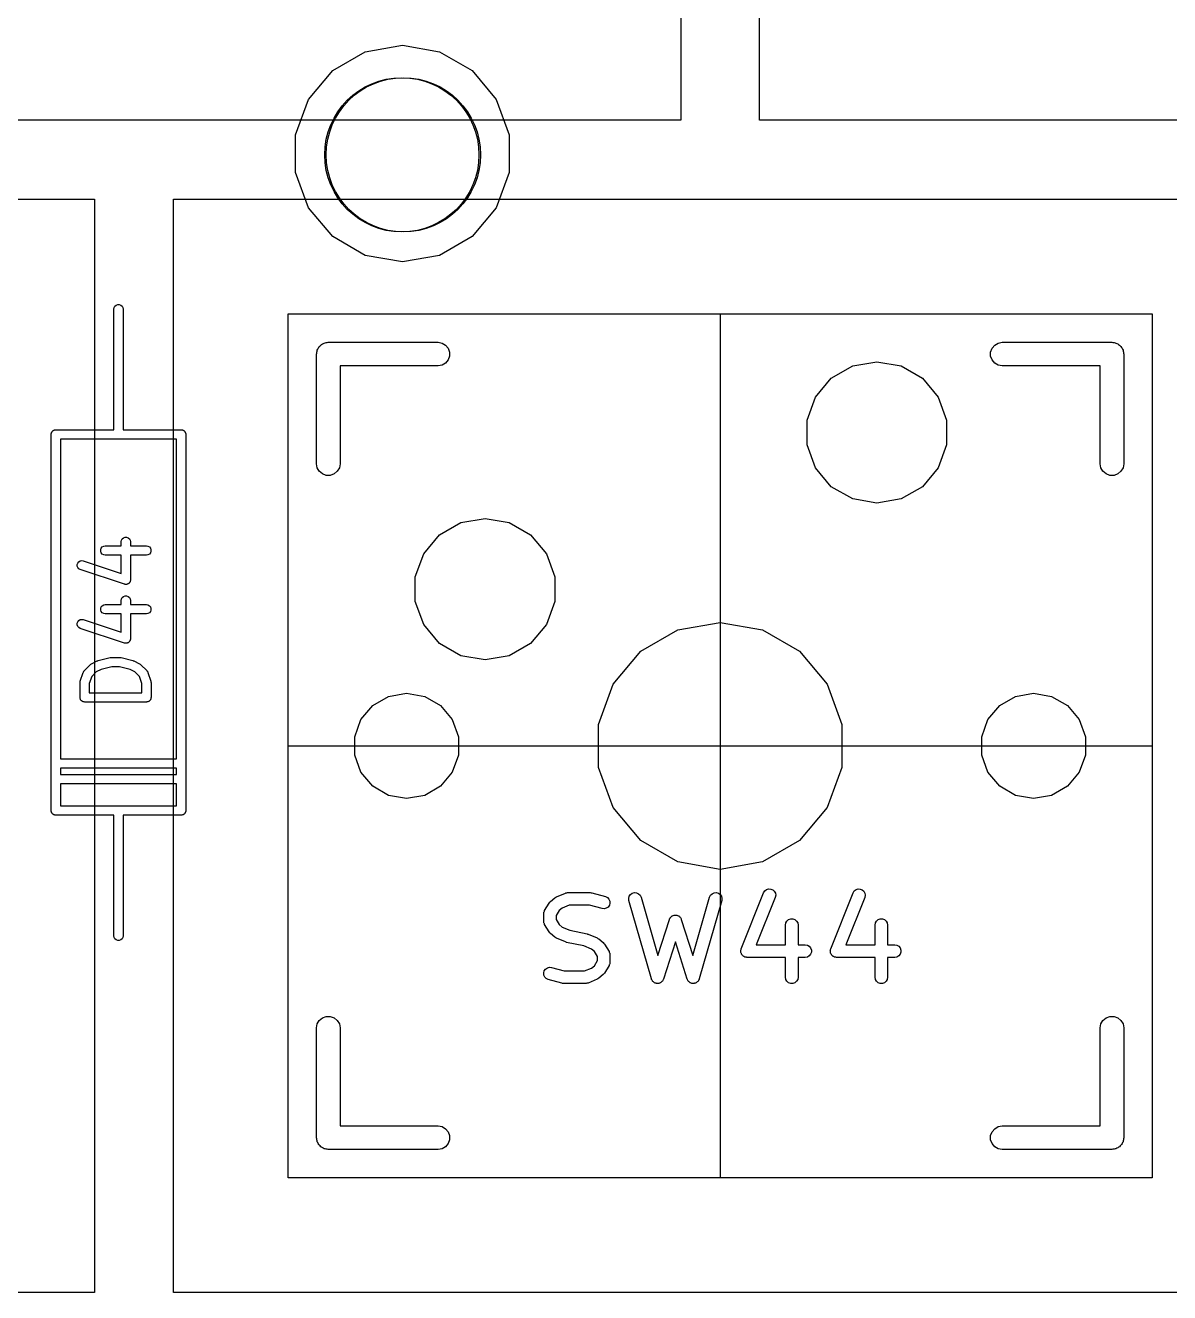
# Model space of a CAD drawing. Header units: millimetres. Extents: x 30 to 728, y -111 to 447.
# Drawn here: x 143.1 to 161.64, y 102.22 to 122.76 of the extents above; entities that cross this region are included whole.
import ezdxf

# ---------------------------------------------------------------- set-up
doc = ezdxf.new("R2010")
doc.units = ezdxf.units.MM
for name, color, linetype in [('BLACK', 7, 'Continuous'), ('プレート', 6, 'Continuous'), ('参照キーキャップ', 7, 'Continuous'), ('寸法', 21, 'Continuous'), ('裏面', 3, 'Continuous')]:
    doc.layers.add(name, color=color, linetype=linetype)
doc.layers.add('補助線', color=4, linetype='Continuous', transparency=0.8)

# ---------------------------------------------------------------- blocks, each defined once
blk = doc.blocks.new('hhskb-F.SilkS')
at = {"layer": 'BLACK'}
for p, q in [((114.471, -106.054), (114.999, -105.749)), ((114.999, -105.749), (115.6, -105.643)), ((115.6, -105.643), (116.201, -105.749)), ((116.201, -105.749), (116.729, -106.054)), ((114.079, -106.522), (114.471, -106.054)), ((116.729, -106.054), (117.121, -106.522)), ((113.87, -107.095), (114.079, -106.522)), ((117.121, -106.522), (117.33, -107.095)), ((113.87, -107.705), (113.87, -107.095)), ((117.33, -107.095), (117.33, -107.705)), ((114.079, -108.278), (113.87, -107.705)), ((117.33, -107.705), (117.121, -108.278)), ((114.471, -108.746), (114.079, -108.278)), ((117.121, -108.278), (116.729, -108.746)), ((114.999, -109.051), (114.471, -108.746)), ((116.729, -108.746), (116.201, -109.051)), ((115.6, -109.157), (114.999, -109.051)), ((116.201, -109.051), (115.6, -109.157)), ((110.93, -109.894), (110.943, -109.872)), ((110.943, -109.872), (110.962, -109.855)), ((110.962, -109.855), (110.987, -109.846)), ((110.987, -109.846), (111.013, -109.846)), ((111.013, -109.846), (111.037, -109.855)), ((111.037, -109.855), (111.057, -109.872)), ((111.057, -109.872), (111.07, -109.894)), ((110.925, -109.92), (110.93, -109.894)), ((110.925, -111.19), (110.925, -109.92)), ((111.07, -109.894), (111.075, -109.92)), ((111.075, -109.92), (111.075, -111.19)), ((114.278, -110.504), (114.292, -110.496)), ((114.292, -110.496), (114.305, -110.485)), ((114.305, -110.485), (114.32, -110.479)), ((114.32, -110.479), (114.335, -110.471)), ((114.335, -110.471), (114.351, -110.468)), ((114.351, -110.468), (114.367, -110.462)), ((114.367, -110.462), (114.384, -110.462)), ((114.384, -110.462), (114.4, -110.459)), ((114.4, -110.459), (116.178, -110.459)), ((116.178, -110.459), (116.243, -110.471)), ((116.243, -110.471), (116.3, -110.504)), ((125.2, -110.504), (125.257, -110.471)), ((125.257, -110.471), (125.322, -110.459)), ((125.322, -110.459), (127.1, -110.459)), ((127.1, -110.459), (127.116, -110.462)), ((127.116, -110.462), (127.133, -110.462)), ((127.133, -110.462), (127.149, -110.468)), ((127.149, -110.468), (127.165, -110.471)), ((127.165, -110.471), (127.18, -110.479)), ((127.18, -110.479), (127.195, -110.485)), ((127.195, -110.485), (127.208, -110.496)), ((127.208, -110.496), (127.222, -110.504)), ((114.209, -110.65), (114.212, -110.634)), ((114.209, -112.428), (114.209, -110.65)), ((114.212, -110.617), (114.218, -110.601)), ((114.212, -110.634), (114.212, -110.617)), ((114.218, -110.601), (114.221, -110.585)), ((114.221, -110.585), (114.229, -110.57)), ((114.229, -110.57), (114.235, -110.555)), ((114.235, -110.555), (114.246, -110.542)), ((114.246, -110.542), (114.254, -110.528)), ((114.254, -110.528), (114.267, -110.517)), ((114.267, -110.517), (114.278, -110.504)), ((116.3, -110.504), (116.343, -110.555)), ((116.343, -110.555), (116.366, -110.617)), ((116.366, -110.683), (116.343, -110.745)), ((116.366, -110.617), (116.366, -110.683)), ((125.134, -110.617), (125.157, -110.555)), ((125.134, -110.683), (125.134, -110.617)), ((125.157, -110.745), (125.134, -110.683)), ((125.157, -110.555), (125.2, -110.504)), ((127.222, -110.504), (127.233, -110.517)), ((127.233, -110.517), (127.246, -110.528)), ((127.246, -110.528), (127.254, -110.542)), ((127.254, -110.542), (127.265, -110.555)), ((127.265, -110.555), (127.271, -110.57)), ((127.271, -110.57), (127.279, -110.585)), ((127.279, -110.585), (127.282, -110.601)), ((127.282, -110.601), (127.288, -110.617)), ((127.288, -110.617), (127.288, -110.634)), ((127.288, -110.634), (127.29, -110.65)), ((127.29, -110.65), (127.29, -112.428)), ((116.178, -110.84), (114.59, -110.84)), ((114.59, -110.84), (114.59, -112.428)), ((116.243, -110.829), (116.178, -110.84)), ((116.3, -110.796), (116.243, -110.829)), ((116.343, -110.745), (116.3, -110.796)), ((122.552, -111.041), (122.898, -110.842)), ((122.898, -110.842), (123.29, -110.773)), ((123.29, -110.773), (123.682, -110.842)), ((123.682, -110.842), (124.028, -111.041)), ((125.2, -110.796), (125.157, -110.745)), ((125.257, -110.829), (125.2, -110.796)), ((125.322, -110.84), (125.257, -110.829)), ((126.909, -110.84), (125.322, -110.84)), ((126.909, -112.428), (126.909, -110.84)), ((122.296, -111.346), (122.552, -111.041)), ((124.028, -111.041), (124.284, -111.346)), ((110.925, -111.877), (110.925, -111.19)), ((111.075, -111.19), (111.075, -111.877)), ((122.16, -111.721), (122.296, -111.346)), ((124.284, -111.346), (124.42, -111.721)), ((122.16, -112.119), (122.16, -111.721)), ((124.42, -111.721), (124.42, -112.119)), ((109.91, -111.939), (109.912, -111.933)), ((109.91, -111.946), (109.91, -111.939)), ((109.912, -111.933), (109.914, -111.926)), ((109.914, -111.926), (109.917, -111.921)), ((109.917, -111.921), (109.919, -111.914)), ((109.919, -111.914), (109.923, -111.909)), ((109.923, -111.909), (109.927, -111.904)), ((109.927, -111.904), (109.932, -111.9)), ((109.932, -111.9), (109.936, -111.895)), ((109.936, -111.895), (109.941, -111.891)), ((109.941, -111.891), (109.947, -111.887)), ((109.947, -111.887), (109.953, -111.885)), ((109.953, -111.885), (109.958, -111.882)), ((109.958, -111.882), (109.965, -111.88)), ((109.965, -111.88), (109.971, -111.878)), ((109.971, -111.878), (109.978, -111.878)), ((109.978, -111.878), (109.984, -111.877)), ((109.984, -111.877), (110.925, -111.877)), ((111.075, -111.877), (112.016, -111.877)), ((112.016, -111.877), (112.022, -111.878)), ((112.022, -111.878), (112.029, -111.878)), ((112.029, -111.878), (112.035, -111.88)), ((112.035, -111.88), (112.042, -111.882)), ((112.042, -111.882), (112.047, -111.885)), ((112.047, -111.885), (112.053, -111.887)), ((112.053, -111.887), (112.059, -111.891)), ((112.059, -111.891), (112.064, -111.895)), ((112.064, -111.895), (112.068, -111.9)), ((112.068, -111.9), (112.073, -111.904)), ((112.073, -111.904), (112.077, -111.909)), ((112.077, -111.909), (112.081, -111.914)), ((112.081, -111.914), (112.083, -111.921)), ((112.083, -111.921), (112.086, -111.926)), ((112.086, -111.926), (112.088, -111.933)), ((112.088, -111.933), (112.09, -111.939)), ((112.09, -111.939), (112.09, -111.946)), ((109.909, -111.952), (109.91, -111.946)), ((109.909, -118.048), (109.909, -111.952)), ((111, -112.027), (110.059, -112.027)), ((110.059, -112.027), (110.059, -117.211)), ((111.941, -112.027), (111, -112.027)), ((111.941, -117.211), (111.941, -112.027)), ((112.09, -111.946), (112.091, -111.952)), ((112.091, -111.952), (112.091, -118.048)), ((122.296, -112.494), (122.16, -112.119)), ((124.42, -112.119), (124.284, -112.494)), ((114.221, -112.493), (114.209, -112.428)), ((114.254, -112.55), (114.221, -112.493)), ((114.305, -112.593), (114.254, -112.55)), ((114.546, -112.55), (114.495, -112.593)), ((114.579, -112.493), (114.546, -112.55)), ((114.59, -112.428), (114.579, -112.493)), ((122.552, -112.799), (122.296, -112.494)), ((124.284, -112.494), (124.028, -112.799)), ((126.921, -112.493), (126.909, -112.428)), ((126.954, -112.55), (126.921, -112.493)), ((127.005, -112.593), (126.954, -112.55)), ((127.246, -112.55), (127.195, -112.593)), ((127.279, -112.493), (127.246, -112.55)), ((127.29, -112.428), (127.279, -112.493)), ((114.367, -112.616), (114.305, -112.593)), ((114.433, -112.616), (114.367, -112.616)), ((114.495, -112.593), (114.433, -112.616)), ((127.067, -112.616), (127.005, -112.593)), ((127.133, -112.616), (127.067, -112.616)), ((127.195, -112.593), (127.133, -112.616)), ((122.898, -112.998), (122.552, -112.799)), ((124.028, -112.799), (123.682, -112.998)), ((123.29, -113.067), (122.898, -112.998)), ((123.682, -112.998), (123.29, -113.067)), ((116.548, -113.382), (116.94, -113.313)), ((116.94, -113.313), (117.332, -113.382)), ((115.946, -113.886), (116.202, -113.581)), ((116.202, -113.581), (116.548, -113.382)), ((117.332, -113.382), (117.678, -113.581)), ((117.678, -113.581), (117.934, -113.886)), ((110.721, -113.796), (110.738, -113.776)), ((110.738, -113.776), (110.76, -113.763)), ((110.76, -113.763), (110.786, -113.758)), ((110.786, -113.758), (111.044, -113.758)), ((111.044, -113.69), (111.049, -113.665)), ((111.044, -113.758), (111.044, -113.69)), ((111.049, -113.665), (111.062, -113.642)), ((111.062, -113.642), (111.082, -113.626)), ((111.082, -113.626), (111.106, -113.617)), ((111.106, -113.617), (111.132, -113.617)), ((111.132, -113.617), (111.157, -113.626)), ((111.157, -113.626), (111.177, -113.642)), ((111.177, -113.642), (111.19, -113.665)), ((111.19, -113.665), (111.194, -113.69)), ((111.194, -113.69), (111.194, -113.758)), ((111.194, -113.758), (111.452, -113.758)), ((111.452, -113.758), (111.478, -113.763)), ((111.478, -113.763), (111.501, -113.776)), ((111.501, -113.776), (111.517, -113.796)), ((110.712, -113.82), (110.721, -113.796)), ((110.712, -113.846), (110.712, -113.82)), ((110.721, -113.871), (110.712, -113.846)), ((110.738, -113.891), (110.721, -113.871)), ((110.76, -113.904), (110.738, -113.891)), ((110.786, -113.908), (110.76, -113.904)), ((111.044, -113.908), (110.786, -113.908)), ((111.044, -114.205), (111.044, -113.908)), ((111.452, -113.908), (111.194, -113.908)), ((111.194, -113.908), (111.194, -114.31)), ((111.478, -113.904), (111.452, -113.908)), ((111.501, -113.891), (111.478, -113.904)), ((111.517, -113.871), (111.501, -113.891)), ((111.517, -113.796), (111.526, -113.82)), ((111.526, -113.846), (111.517, -113.871)), ((111.526, -113.82), (111.526, -113.846)), ((115.81, -114.261), (115.946, -113.886)), ((117.934, -113.886), (118.07, -114.261)), ((110.331, -114.06), (110.339, -114.036)), ((110.331, -114.086), (110.331, -114.06)), ((110.341, -114.111), (110.331, -114.086)), ((110.339, -114.036), (110.355, -114.015)), ((110.358, -114.13), (110.341, -114.111)), ((110.355, -114.015), (110.377, -114.002)), ((110.381, -114.143), (110.358, -114.13)), ((110.377, -114.002), (110.403, -113.996)), ((111.095, -114.381), (110.381, -114.143)), ((110.403, -113.996), (110.428, -114)), ((110.428, -114), (111.044, -114.205)), ((111.101, -114.381), (111.095, -114.381)), ((111.106, -114.383), (111.101, -114.381)), ((111.114, -114.383), (111.106, -114.383)), ((111.121, -114.384), (111.114, -114.383)), ((111.127, -114.383), (111.121, -114.384)), ((111.132, -114.383), (111.127, -114.383)), ((111.139, -114.381), (111.132, -114.383)), ((111.147, -114.379), (111.139, -114.381)), ((111.151, -114.376), (111.147, -114.379)), ((111.157, -114.374), (111.151, -114.376)), ((111.162, -114.37), (111.157, -114.374)), ((111.169, -114.366), (111.162, -114.37)), ((111.172, -114.361), (111.169, -114.366)), ((111.177, -114.358), (111.172, -114.361)), ((111.18, -114.351), (111.177, -114.358)), ((111.185, -114.345), (111.18, -114.351)), ((111.187, -114.34), (111.185, -114.345)), ((111.19, -114.335), (111.187, -114.34)), ((111.191, -114.328), (111.19, -114.335)), ((111.193, -114.321), (111.191, -114.328)), ((111.194, -114.31), (111.193, -114.315)), ((111.193, -114.315), (111.193, -114.321)), ((115.81, -114.659), (115.81, -114.261)), ((118.07, -114.261), (118.07, -114.659)), ((111.049, -114.617), (111.062, -114.595)), ((111.062, -114.595), (111.082, -114.578)), ((111.082, -114.578), (111.106, -114.569)), ((111.106, -114.569), (111.132, -114.569)), ((111.132, -114.569), (111.157, -114.578)), ((111.157, -114.578), (111.177, -114.595)), ((111.177, -114.595), (111.19, -114.617)), ((110.712, -114.773), (110.721, -114.748)), ((110.712, -114.799), (110.712, -114.773)), ((110.721, -114.823), (110.712, -114.799)), ((110.721, -114.748), (110.738, -114.728)), ((110.738, -114.728), (110.76, -114.715)), ((110.76, -114.715), (110.786, -114.711)), ((110.786, -114.711), (111.044, -114.711)), ((111.044, -114.643), (111.049, -114.617)), ((111.044, -114.711), (111.044, -114.643)), ((111.19, -114.617), (111.194, -114.643)), ((111.194, -114.643), (111.194, -114.711)), ((111.194, -114.711), (111.452, -114.711)), ((111.452, -114.711), (111.478, -114.715)), ((111.478, -114.715), (111.501, -114.728)), ((111.501, -114.728), (111.517, -114.748)), ((111.517, -114.748), (111.526, -114.773)), ((111.526, -114.799), (111.517, -114.823)), ((111.526, -114.773), (111.526, -114.799)), ((115.946, -115.034), (115.81, -114.659)), ((118.07, -114.659), (117.934, -115.034)), ((110.331, -115.013), (110.339, -114.988)), ((110.331, -115.039), (110.331, -115.013)), ((110.339, -114.988), (110.355, -114.968)), ((110.355, -114.968), (110.377, -114.954)), ((110.377, -114.954), (110.403, -114.949)), ((110.403, -114.949), (110.428, -114.953)), ((110.428, -114.953), (111.044, -115.158)), ((110.738, -114.843), (110.721, -114.823)), ((110.76, -114.856), (110.738, -114.843)), ((110.786, -114.861), (110.76, -114.856)), ((111.044, -114.861), (110.786, -114.861)), ((111.044, -115.158), (111.044, -114.861)), ((111.452, -114.861), (111.194, -114.861)), ((111.194, -114.861), (111.194, -115.262)), ((111.478, -114.856), (111.452, -114.861)), ((111.501, -114.843), (111.478, -114.856)), ((111.517, -114.823), (111.501, -114.843)), ((120.065, -115.119), (120.75, -114.998)), ((120.75, -114.998), (121.435, -115.119)), ((110.341, -115.063), (110.331, -115.039)), ((110.358, -115.083), (110.341, -115.063)), ((110.381, -115.095), (110.358, -115.083)), ((111.095, -115.333), (110.381, -115.095)), ((116.202, -115.339), (115.946, -115.034)), ((117.934, -115.034), (117.678, -115.339)), ((119.463, -115.467), (120.065, -115.119)), ((121.435, -115.119), (122.037, -115.467)), ((111.101, -115.334), (111.095, -115.333)), ((111.106, -115.336), (111.101, -115.334)), ((111.114, -115.336), (111.106, -115.336)), ((111.121, -115.337), (111.114, -115.336)), ((111.127, -115.336), (111.121, -115.337)), ((111.132, -115.336), (111.127, -115.336)), ((111.139, -115.333), (111.132, -115.336)), ((111.147, -115.332), (111.139, -115.333)), ((111.151, -115.329), (111.147, -115.332)), ((111.157, -115.327), (111.151, -115.329)), ((111.162, -115.322), (111.157, -115.327)), ((111.169, -115.318), (111.162, -115.322)), ((111.172, -115.314), (111.169, -115.318)), ((111.177, -115.31), (111.172, -115.314)), ((111.18, -115.304), (111.177, -115.31)), ((111.185, -115.298), (111.18, -115.304)), ((111.187, -115.292), (111.185, -115.298)), ((111.19, -115.288), (111.187, -115.292)), ((111.191, -115.28), (111.19, -115.288)), ((111.193, -115.273), (111.191, -115.28)), ((111.194, -115.262), (111.193, -115.267)), ((111.193, -115.267), (111.193, -115.273)), ((116.548, -115.538), (116.202, -115.339)), ((117.678, -115.339), (117.332, -115.538)), ((110.562, -115.671), (110.657, -115.623)), ((110.657, -115.623), (110.665, -115.621)), ((110.665, -115.621), (110.672, -115.618)), ((110.672, -115.618), (110.863, -115.57)), ((110.863, -115.57), (110.872, -115.569)), ((110.872, -115.569), (110.881, -115.568)), ((110.881, -115.568), (111.024, -115.568)), ((111.024, -115.568), (111.033, -115.569)), ((111.033, -115.569), (111.042, -115.57)), ((111.042, -115.57), (111.232, -115.618)), ((111.232, -115.618), (111.24, -115.621)), ((111.24, -115.621), (111.248, -115.623)), ((111.248, -115.623), (111.343, -115.671)), ((116.94, -115.607), (116.548, -115.538)), ((117.332, -115.538), (116.94, -115.607)), ((119.017, -115.999), (119.463, -115.467)), ((122.037, -115.467), (122.483, -115.999)), ((110.381, -115.952), (110.429, -115.81)), ((110.429, -115.81), (110.431, -115.806)), ((110.431, -115.806), (110.432, -115.802)), ((110.432, -115.802), (110.437, -115.794)), ((110.437, -115.794), (110.441, -115.787)), ((110.441, -115.787), (110.444, -115.784)), ((110.444, -115.784), (110.447, -115.78)), ((110.447, -115.78), (110.542, -115.685)), ((110.542, -115.685), (110.552, -115.678)), ((110.552, -115.678), (110.562, -115.671)), ((110.64, -115.8), (110.566, -115.874)), ((110.717, -115.761), (110.64, -115.8)), ((110.89, -115.718), (110.717, -115.761)), ((111.015, -115.718), (110.89, -115.718)), ((111.188, -115.761), (111.015, -115.718)), ((111.265, -115.8), (111.188, -115.761)), ((111.339, -115.874), (111.265, -115.8)), ((111.343, -115.671), (111.353, -115.678)), ((111.353, -115.678), (111.363, -115.685)), ((111.363, -115.685), (111.458, -115.78)), ((111.458, -115.78), (111.46, -115.784)), ((111.46, -115.784), (111.464, -115.787)), ((111.464, -115.787), (111.468, -115.794)), ((111.468, -115.794), (111.473, -115.802)), ((111.473, -115.802), (111.474, -115.806)), ((111.474, -115.806), (111.476, -115.81)), ((111.476, -115.81), (111.524, -115.952)), ((110.377, -115.976), (110.379, -115.964)), ((110.377, -116.214), (110.377, -115.976)), ((110.379, -115.964), (110.381, -115.952)), ((110.566, -115.874), (110.527, -115.988)), ((110.527, -115.988), (110.527, -116.139)), ((111.377, -115.988), (111.339, -115.874)), ((111.377, -116.139), (111.377, -115.988)), ((111.524, -115.952), (111.525, -115.964)), ((111.525, -115.964), (111.527, -115.976)), ((111.527, -115.976), (111.527, -116.214)), ((118.779, -116.652), (119.017, -115.999)), ((122.483, -115.999), (122.721, -116.652)), ((110.379, -116.221), (110.377, -116.214)), ((110.379, -116.227), (110.379, -116.221)), ((110.381, -116.233), (110.379, -116.227)), ((110.382, -116.24), (110.381, -116.233)), ((110.385, -116.246), (110.382, -116.24)), ((110.387, -116.252), (110.385, -116.246)), ((110.392, -116.257), (110.387, -116.252)), ((110.527, -116.139), (111.377, -116.139)), ((111.517, -116.252), (111.513, -116.257)), ((111.52, -116.246), (111.517, -116.252)), ((111.523, -116.24), (111.52, -116.246)), ((111.524, -116.233), (111.523, -116.24)), ((111.526, -116.227), (111.524, -116.233)), ((111.527, -116.214), (111.526, -116.221)), ((111.526, -116.221), (111.526, -116.227)), ((115.121, -116.346), (115.378, -116.197)), ((115.378, -116.197), (115.67, -116.146)), ((115.67, -116.146), (115.962, -116.197)), ((115.962, -116.197), (116.219, -116.346)), ((125.281, -116.346), (125.538, -116.197)), ((125.538, -116.197), (125.83, -116.146)), ((125.83, -116.146), (126.122, -116.197)), ((126.122, -116.197), (126.379, -116.346)), ((110.395, -116.262), (110.392, -116.257)), ((110.4, -116.267), (110.395, -116.262)), ((110.404, -116.272), (110.4, -116.267)), ((110.41, -116.275), (110.404, -116.272)), ((110.415, -116.279), (110.41, -116.275)), ((110.421, -116.281), (110.415, -116.279)), ((110.427, -116.285), (110.421, -116.281)), ((110.433, -116.286), (110.427, -116.285)), ((110.439, -116.288), (110.433, -116.286)), ((110.446, -116.288), (110.439, -116.288)), ((110.452, -116.289), (110.446, -116.288)), ((111.452, -116.289), (110.452, -116.289)), ((111.459, -116.288), (111.452, -116.289)), ((111.465, -116.288), (111.459, -116.288)), ((111.472, -116.286), (111.465, -116.288)), ((111.478, -116.285), (111.472, -116.286)), ((111.484, -116.281), (111.478, -116.285)), ((111.49, -116.279), (111.484, -116.281)), ((111.495, -116.275), (111.49, -116.279)), ((111.501, -116.272), (111.495, -116.275)), ((111.505, -116.267), (111.501, -116.272)), ((111.51, -116.262), (111.505, -116.267)), ((111.513, -116.257), (111.51, -116.262)), ((114.93, -116.573), (115.121, -116.346)), ((116.219, -116.346), (116.41, -116.573)), ((125.09, -116.573), (125.281, -116.346)), ((126.379, -116.346), (126.57, -116.573)), ((114.829, -116.852), (114.93, -116.573)), ((116.41, -116.573), (116.511, -116.852)), ((118.779, -117.348), (118.779, -116.652)), ((122.721, -116.652), (122.721, -117.348)), ((124.989, -116.852), (125.09, -116.573)), ((126.57, -116.573), (126.671, -116.852)), ((114.829, -117.148), (114.829, -116.852)), ((116.511, -116.852), (116.511, -117.148)), ((124.989, -117.148), (124.989, -116.852)), ((126.671, -116.852), (126.671, -117.148)), ((110.059, -117.211), (111.941, -117.211)), ((114.93, -117.427), (114.829, -117.148)), ((116.511, -117.148), (116.41, -117.427)), ((125.09, -117.427), (124.989, -117.148)), ((126.671, -117.148), (126.57, -117.427)), ((110.059, -117.361), (110.059, -117.465)), ((111.941, -117.361), (110.059, -117.361)), ((110.059, -117.465), (111.941, -117.465)), ((111.941, -117.465), (111.941, -117.361)), ((115.121, -117.654), (114.93, -117.427)), ((116.41, -117.427), (116.219, -117.654)), ((119.017, -118.001), (118.779, -117.348)), ((122.721, -117.348), (122.483, -118.001)), ((125.281, -117.654), (125.09, -117.427)), ((126.57, -117.427), (126.379, -117.654)), ((111.941, -117.615), (110.059, -117.615)), ((110.059, -117.615), (110.059, -117.973)), ((111.941, -117.973), (111.941, -117.615)), ((115.378, -117.803), (115.121, -117.654)), ((116.219, -117.654), (115.962, -117.803)), ((125.538, -117.803), (125.281, -117.654)), ((126.379, -117.654), (126.122, -117.803)), ((115.67, -117.854), (115.378, -117.803)), ((115.962, -117.803), (115.67, -117.854)), ((125.83, -117.854), (125.538, -117.803)), ((126.122, -117.803), (125.83, -117.854)), ((109.91, -118.054), (109.909, -118.048)), ((109.91, -118.061), (109.91, -118.054)), ((109.912, -118.067), (109.91, -118.061)), ((109.914, -118.074), (109.912, -118.067)), ((109.917, -118.079), (109.914, -118.074)), ((109.919, -118.085), (109.917, -118.079)), ((109.923, -118.091), (109.919, -118.085)), ((109.927, -118.096), (109.923, -118.091)), ((109.932, -118.1), (109.927, -118.096)), ((109.936, -118.105), (109.932, -118.1)), ((110.059, -117.973), (111, -117.973)), ((111, -117.973), (111.941, -117.973)), ((112.068, -118.1), (112.064, -118.105)), ((112.073, -118.096), (112.068, -118.1)), ((112.077, -118.091), (112.073, -118.096)), ((112.081, -118.085), (112.077, -118.091)), ((112.083, -118.079), (112.081, -118.085)), ((112.086, -118.074), (112.083, -118.079)), ((112.088, -118.067), (112.086, -118.074)), ((112.09, -118.061), (112.088, -118.067)), ((112.091, -118.048), (112.09, -118.054)), ((112.09, -118.054), (112.09, -118.061)), ((119.463, -118.533), (119.017, -118.001)), ((122.483, -118.001), (122.037, -118.533)), ((109.941, -118.109), (109.936, -118.105)), ((109.947, -118.113), (109.941, -118.109)), ((109.953, -118.115), (109.947, -118.113)), ((109.958, -118.118), (109.953, -118.115)), ((109.965, -118.12), (109.958, -118.118)), ((109.971, -118.122), (109.965, -118.12)), ((109.978, -118.122), (109.971, -118.122)), ((109.984, -118.123), (109.978, -118.122)), ((110.925, -118.123), (109.984, -118.123)), ((110.925, -118.81), (110.925, -118.123)), ((112.016, -118.123), (111.075, -118.123)), ((111.075, -118.123), (111.075, -118.81)), ((112.022, -118.122), (112.016, -118.123)), ((112.029, -118.122), (112.022, -118.122)), ((112.035, -118.12), (112.029, -118.122)), ((112.042, -118.118), (112.035, -118.12)), ((112.047, -118.115), (112.042, -118.118)), ((112.053, -118.113), (112.047, -118.115)), ((112.059, -118.109), (112.053, -118.113)), ((112.064, -118.105), (112.059, -118.109)), ((120.065, -118.881), (119.463, -118.533)), ((122.037, -118.533), (121.435, -118.881)), ((110.925, -120.08), (110.925, -118.81)), ((111.075, -118.81), (111.075, -120.08)), ((120.75, -119.002), (120.065, -118.881)), ((121.435, -118.881), (120.75, -119.002)), ((121.473, -119.351), (121.5, -119.33)), ((121.5, -119.33), (121.534, -119.318)), ((121.534, -119.318), (121.569, -119.32)), ((121.569, -119.32), (121.602, -119.333)), ((121.602, -119.333), (121.628, -119.356)), ((122.924, -119.351), (122.952, -119.33)), ((122.952, -119.33), (122.985, -119.318)), ((122.985, -119.318), (123.02, -119.32)), ((123.02, -119.32), (123.053, -119.333)), ((123.053, -119.333), (123.08, -119.356)), ((117.978, -119.548), (117.989, -119.535)), ((117.989, -119.535), (118, -119.522)), ((118, -119.522), (118.072, -119.462)), ((118.072, -119.462), (118.086, -119.454)), ((118.086, -119.454), (118.098, -119.446)), ((118.098, -119.446), (118.243, -119.386)), ((118.243, -119.386), (118.246, -119.385)), ((118.246, -119.385), (118.248, -119.384)), ((118.248, -119.384), (118.263, -119.381)), ((118.263, -119.381), (118.278, -119.378)), ((118.278, -119.378), (118.28, -119.378)), ((118.28, -119.378), (118.283, -119.378)), ((118.283, -119.378), (118.645, -119.378)), ((118.645, -119.378), (118.659, -119.38)), ((118.659, -119.38), (118.673, -119.382)), ((118.673, -119.382), (118.89, -119.442)), ((118.89, -119.442), (118.922, -119.457)), ((118.922, -119.457), (118.947, -119.482)), ((118.947, -119.482), (118.962, -119.515)), ((118.962, -119.515), (118.964, -119.55)), ((119.27, -119.472), (119.278, -119.438)), ((119.273, -119.507), (119.27, -119.472)), ((119.636, -120.777), (119.273, -119.507)), ((119.278, -119.438), (119.298, -119.409)), ((119.298, -119.409), (119.327, -119.388)), ((119.327, -119.388), (119.361, -119.378)), ((119.361, -119.378), (119.396, -119.381)), ((119.396, -119.381), (119.428, -119.395)), ((119.428, -119.395), (119.453, -119.42)), ((119.453, -119.42), (119.469, -119.452)), ((119.469, -119.452), (119.74, -120.399)), ((120.309, -120.399), (120.58, -119.452)), ((120.775, -119.507), (120.412, -120.777)), ((120.58, -119.452), (120.595, -119.42)), ((120.595, -119.42), (120.621, -119.395)), ((120.621, -119.395), (120.653, -119.381)), ((120.653, -119.381), (120.688, -119.378)), ((120.688, -119.378), (120.722, -119.388)), ((120.722, -119.388), (120.75, -119.409)), ((120.75, -119.409), (120.77, -119.438)), ((120.77, -119.438), (120.779, -119.472)), ((120.779, -119.472), (120.775, -119.507)), ((121.091, -120.288), (121.454, -119.381)), ((121.643, -119.457), (121.335, -120.225)), ((121.454, -119.381), (121.473, -119.351)), ((121.628, -119.356), (121.645, -119.387)), ((121.65, -119.422), (121.643, -119.457)), ((121.645, -119.387), (121.65, -119.422)), ((122.543, -120.288), (122.905, -119.381)), ((123.094, -119.457), (122.787, -120.225)), ((122.905, -119.381), (122.924, -119.351)), ((123.08, -119.356), (123.096, -119.387)), ((123.101, -119.422), (123.094, -119.457)), ((123.096, -119.387), (123.101, -119.422)), ((117.891, -119.721), (117.892, -119.712)), ((117.891, -119.842), (117.891, -119.721)), ((117.892, -119.712), (117.893, -119.702)), ((117.893, -119.702), (117.895, -119.695)), ((117.895, -119.695), (117.897, -119.687)), ((117.897, -119.687), (117.902, -119.678)), ((117.902, -119.678), (117.905, -119.669)), ((117.905, -119.669), (117.978, -119.548)), ((118.143, -119.668), (118.094, -119.75)), ((118.191, -119.628), (118.143, -119.668)), ((118.303, -119.581), (118.191, -119.628)), ((118.632, -119.581), (118.303, -119.581)), ((118.836, -119.638), (118.632, -119.581)), ((118.871, -119.641), (118.836, -119.638)), ((118.905, -119.632), (118.871, -119.641)), ((118.934, -119.612), (118.905, -119.632)), ((118.955, -119.584), (118.934, -119.612)), ((118.964, -119.55), (118.955, -119.584)), ((119.99, -119.748), (120.003, -119.743)), ((120.003, -119.743), (120.007, -119.743)), ((120.007, -119.743), (120.011, -119.742)), ((120.011, -119.742), (120.024, -119.742)), ((120.024, -119.742), (120.038, -119.742)), ((120.038, -119.742), (120.042, -119.743)), ((120.042, -119.743), (120.046, -119.743)), ((120.046, -119.743), (120.059, -119.748)), ((117.892, -119.852), (117.891, -119.842)), ((117.893, -119.862), (117.892, -119.852)), ((117.895, -119.869), (117.893, -119.862)), ((117.897, -119.877), (117.895, -119.869)), ((117.902, -119.886), (117.897, -119.877)), ((117.905, -119.895), (117.902, -119.886)), ((117.978, -120.016), (117.905, -119.895)), ((118.094, -119.75), (118.094, -119.814)), ((118.094, -119.814), (118.143, -119.896)), ((118.143, -119.896), (118.191, -119.936)), ((118.191, -119.936), (118.313, -119.987)), ((119.74, -120.399), (119.928, -119.811)), ((119.928, -119.811), (119.929, -119.808)), ((119.929, -119.808), (119.93, -119.804)), ((119.93, -119.804), (119.938, -119.792)), ((119.938, -119.792), (119.944, -119.78)), ((119.944, -119.78), (119.947, -119.777)), ((119.947, -119.777), (119.949, -119.774)), ((119.949, -119.774), (119.96, -119.766)), ((119.96, -119.766), (119.97, -119.756)), ((119.97, -119.756), (119.974, -119.755)), ((119.974, -119.755), (119.977, -119.752)), ((119.977, -119.752), (119.99, -119.748)), ((120.059, -119.748), (120.072, -119.752)), ((120.072, -119.752), (120.075, -119.755)), ((120.075, -119.755), (120.079, -119.756)), ((120.079, -119.756), (120.089, -119.766)), ((120.089, -119.766), (120.099, -119.774)), ((120.099, -119.774), (120.102, -119.777)), ((120.102, -119.777), (120.105, -119.78)), ((120.105, -119.78), (120.111, -119.792)), ((120.111, -119.792), (120.118, -119.804)), ((120.118, -119.804), (120.119, -119.808)), ((120.119, -119.808), (120.121, -119.811)), ((120.121, -119.811), (120.309, -120.399)), ((121.81, -119.903), (121.816, -119.868)), ((121.81, -120.225), (121.81, -119.903)), ((121.816, -119.868), (121.833, -119.838)), ((121.833, -119.838), (121.86, -119.815)), ((121.86, -119.815), (121.893, -119.803)), ((121.893, -119.803), (121.929, -119.803)), ((121.929, -119.803), (121.962, -119.815)), ((121.962, -119.815), (121.989, -119.838)), ((121.989, -119.838), (122.007, -119.868)), ((122.007, -119.868), (122.013, -119.903)), ((122.013, -119.903), (122.013, -120.225)), ((123.261, -119.903), (123.267, -119.868)), ((123.261, -120.225), (123.261, -119.903)), ((123.267, -119.868), (123.285, -119.838)), ((123.285, -119.838), (123.312, -119.815)), ((123.312, -119.815), (123.345, -119.803)), ((123.345, -119.803), (123.38, -119.803)), ((123.38, -119.803), (123.413, -119.815)), ((123.413, -119.815), (123.44, -119.838)), ((123.44, -119.838), (123.458, -119.868)), ((123.458, -119.868), (123.464, -119.903)), ((123.464, -119.903), (123.464, -120.225)), ((110.93, -120.106), (110.925, -120.08)), ((110.943, -120.128), (110.93, -120.106)), ((110.962, -120.145), (110.943, -120.128)), ((110.987, -120.154), (110.962, -120.145)), ((111.013, -120.154), (110.987, -120.154)), ((111.037, -120.145), (111.013, -120.154)), ((111.057, -120.128), (111.037, -120.145)), ((111.07, -120.106), (111.057, -120.128)), ((111.075, -120.08), (111.07, -120.106)), ((117.989, -120.028), (117.978, -120.016)), ((118, -120.041), (117.989, -120.028)), ((118.072, -120.102), (118, -120.041)), ((118.086, -120.109), (118.072, -120.102)), ((118.098, -120.118), (118.086, -120.109)), ((118.243, -120.178), (118.098, -120.118)), ((118.313, -119.987), (118.594, -120.045)), ((118.594, -120.045), (118.603, -120.049)), ((118.603, -120.049), (118.612, -120.051)), ((118.612, -120.051), (118.757, -120.111)), ((118.757, -120.111), (118.77, -120.12)), ((118.77, -120.12), (118.783, -120.127)), ((118.783, -120.127), (118.856, -120.188)), ((118.253, -120.18), (118.243, -120.178)), ((118.262, -120.184), (118.253, -120.18)), ((118.543, -120.242), (118.262, -120.184)), ((118.665, -120.293), (118.543, -120.242)), ((118.712, -120.333), (118.665, -120.293)), ((118.762, -120.415), (118.712, -120.333)), ((118.856, -120.188), (118.867, -120.201)), ((118.867, -120.201), (118.878, -120.213)), ((118.878, -120.213), (118.95, -120.334)), ((118.95, -120.334), (118.954, -120.343)), ((118.954, -120.343), (118.959, -120.352)), ((118.959, -120.352), (118.96, -120.36)), ((118.96, -120.36), (118.963, -120.367)), ((120.024, -120.176), (119.831, -120.78)), ((120.218, -120.78), (120.024, -120.176)), ((121.084, -120.323), (121.085, -120.316)), ((121.085, -120.333), (121.084, -120.323)), ((121.085, -120.309), (121.089, -120.299)), ((121.085, -120.316), (121.085, -120.309)), ((121.085, -120.344), (121.085, -120.333)), ((121.088, -120.351), (121.085, -120.344)), ((121.089, -120.358), (121.088, -120.351)), ((121.089, -120.299), (121.091, -120.288)), ((121.094, -120.367), (121.089, -120.358)), ((121.335, -120.225), (121.81, -120.225)), ((122.013, -120.225), (122.129, -120.225)), ((122.129, -120.225), (122.164, -120.231)), ((122.164, -120.231), (122.194, -120.248)), ((122.194, -120.248), (122.217, -120.275)), ((122.217, -120.275), (122.229, -120.309)), ((122.229, -120.344), (122.217, -120.377)), ((122.229, -120.309), (122.229, -120.344)), ((122.535, -120.323), (122.537, -120.316)), ((122.537, -120.333), (122.535, -120.323)), ((122.537, -120.309), (122.54, -120.299)), ((122.537, -120.316), (122.537, -120.309)), ((122.537, -120.344), (122.537, -120.333)), ((122.539, -120.351), (122.537, -120.344)), ((122.54, -120.358), (122.539, -120.351)), ((122.54, -120.299), (122.543, -120.288)), ((122.545, -120.367), (122.54, -120.358)), ((122.787, -120.225), (123.261, -120.225)), ((123.464, -120.225), (123.58, -120.225)), ((123.58, -120.225), (123.615, -120.231)), ((123.615, -120.231), (123.646, -120.248)), ((123.646, -120.248), (123.668, -120.275)), ((123.668, -120.275), (123.68, -120.309)), ((123.68, -120.344), (123.668, -120.377)), ((123.68, -120.309), (123.68, -120.344)), ((118.665, -120.601), (118.712, -120.562)), ((118.712, -120.562), (118.762, -120.479)), ((118.762, -120.479), (118.762, -120.415)), ((118.95, -120.56), (118.878, -120.681)), ((118.954, -120.551), (118.95, -120.56)), ((118.959, -120.542), (118.954, -120.551)), ((118.96, -120.534), (118.959, -120.542)), ((118.963, -120.527), (118.96, -120.534)), ((118.963, -120.367), (118.963, -120.377)), ((118.963, -120.377), (118.965, -120.387)), ((118.965, -120.508), (118.963, -120.517)), ((118.963, -120.517), (118.963, -120.527)), ((118.965, -120.387), (118.965, -120.508)), ((121.097, -120.377), (121.094, -120.367)), ((121.102, -120.383), (121.097, -120.377)), ((121.106, -120.389), (121.102, -120.383)), ((121.113, -120.396), (121.106, -120.389)), ((121.12, -120.404), (121.113, -120.396)), ((121.126, -120.408), (121.12, -120.404)), ((121.132, -120.413), (121.126, -120.408)), ((121.142, -120.416), (121.132, -120.413)), ((121.151, -120.422), (121.142, -120.416)), ((121.158, -120.423), (121.151, -120.422)), ((121.165, -120.426), (121.158, -120.423)), ((121.175, -120.426), (121.165, -120.426)), ((121.185, -120.428), (121.175, -120.426)), ((121.81, -120.428), (121.185, -120.428)), ((121.81, -120.75), (121.81, -120.428)), ((122.129, -120.428), (122.013, -120.428)), ((122.013, -120.428), (122.013, -120.75)), ((122.164, -120.422), (122.129, -120.428)), ((122.194, -120.404), (122.164, -120.422)), ((122.217, -120.377), (122.194, -120.404)), ((122.549, -120.377), (122.545, -120.367)), ((122.554, -120.383), (122.549, -120.377)), ((122.557, -120.389), (122.554, -120.383)), ((122.565, -120.396), (122.557, -120.389)), ((122.572, -120.404), (122.565, -120.396)), ((122.578, -120.408), (122.572, -120.404)), ((122.583, -120.413), (122.578, -120.408)), ((122.593, -120.416), (122.583, -120.413)), ((122.602, -120.422), (122.593, -120.416)), ((122.609, -120.423), (122.602, -120.422)), ((122.616, -120.426), (122.609, -120.423)), ((122.627, -120.426), (122.616, -120.426)), ((122.637, -120.428), (122.627, -120.426)), ((123.261, -120.428), (122.637, -120.428)), ((123.261, -120.75), (123.261, -120.428)), ((123.58, -120.428), (123.464, -120.428)), ((123.464, -120.428), (123.464, -120.75)), ((123.615, -120.422), (123.58, -120.428)), ((123.646, -120.404), (123.615, -120.422)), ((123.668, -120.377), (123.646, -120.404)), ((117.891, -120.679), (117.901, -120.645)), ((117.894, -120.714), (117.891, -120.679)), ((117.909, -120.747), (117.894, -120.714)), ((117.901, -120.645), (117.921, -120.617)), ((117.933, -120.772), (117.909, -120.747)), ((117.921, -120.617), (117.95, -120.597)), ((117.965, -120.787), (117.933, -120.772)), ((117.95, -120.597), (117.984, -120.588)), ((117.984, -120.588), (118.019, -120.591)), ((118.019, -120.591), (118.224, -120.648)), ((118.224, -120.648), (118.553, -120.648)), ((118.553, -120.648), (118.665, -120.601)), ((118.783, -120.767), (118.77, -120.775)), ((118.856, -120.707), (118.783, -120.767)), ((118.867, -120.694), (118.856, -120.707)), ((118.878, -120.681), (118.867, -120.694)), ((121.816, -120.784), (121.81, -120.75)), ((122.013, -120.75), (122.007, -120.784)), ((123.267, -120.784), (123.261, -120.75)), ((123.464, -120.75), (123.458, -120.784)), ((118.183, -120.847), (117.965, -120.787)), ((118.196, -120.849), (118.183, -120.847)), ((118.21, -120.851), (118.196, -120.849)), ((118.573, -120.851), (118.21, -120.851)), ((118.575, -120.851), (118.573, -120.851)), ((118.578, -120.851), (118.575, -120.851)), ((118.592, -120.848), (118.578, -120.851)), ((118.608, -120.845), (118.592, -120.848)), ((118.61, -120.844), (118.608, -120.845)), ((118.612, -120.843), (118.61, -120.844)), ((118.757, -120.783), (118.612, -120.843)), ((118.77, -120.775), (118.757, -120.783)), ((119.639, -120.783), (119.636, -120.777)), ((119.64, -120.788), (119.639, -120.783)), ((119.646, -120.798), (119.64, -120.788)), ((119.652, -120.809), (119.646, -120.798)), ((119.656, -120.813), (119.652, -120.809)), ((119.659, -120.818), (119.656, -120.813)), ((119.668, -120.825), (119.659, -120.818)), ((119.677, -120.834), (119.668, -120.825)), ((119.682, -120.836), (119.677, -120.834)), ((119.687, -120.839), (119.682, -120.836)), ((119.698, -120.843), (119.687, -120.839)), ((119.709, -120.848), (119.698, -120.843)), ((119.715, -120.848), (119.709, -120.848)), ((119.72, -120.85), (119.715, -120.848)), ((119.732, -120.85), (119.72, -120.85)), ((119.745, -120.851), (119.732, -120.85)), ((119.75, -120.849), (119.745, -120.851)), ((119.756, -120.849), (119.75, -120.849)), ((119.767, -120.844), (119.756, -120.849)), ((119.778, -120.841), (119.767, -120.844)), ((119.783, -120.838), (119.778, -120.841)), ((119.788, -120.835), (119.783, -120.838)), ((119.797, -120.827), (119.788, -120.835)), ((119.807, -120.82), (119.797, -120.827)), ((119.81, -120.816), (119.807, -120.82)), ((119.814, -120.812), (119.81, -120.816)), ((119.82, -120.801), (119.814, -120.812)), ((119.827, -120.791), (119.82, -120.801)), ((119.828, -120.785), (119.827, -120.791)), ((119.831, -120.78), (119.828, -120.785)), ((120.22, -120.785), (120.218, -120.78)), ((120.222, -120.791), (120.22, -120.785)), ((120.229, -120.801), (120.222, -120.791)), ((120.234, -120.812), (120.229, -120.801)), ((120.238, -120.816), (120.234, -120.812)), ((120.242, -120.82), (120.238, -120.816)), ((120.251, -120.827), (120.242, -120.82)), ((120.26, -120.835), (120.251, -120.827)), ((120.266, -120.838), (120.26, -120.835)), ((120.27, -120.841), (120.266, -120.838)), ((120.282, -120.844), (120.27, -120.841)), ((120.293, -120.849), (120.282, -120.844)), ((120.299, -120.849), (120.293, -120.849)), ((120.304, -120.851), (120.299, -120.849)), ((120.316, -120.85), (120.304, -120.851)), ((120.328, -120.85), (120.316, -120.85)), ((120.334, -120.848), (120.328, -120.85)), ((120.339, -120.848), (120.334, -120.848)), ((120.35, -120.843), (120.339, -120.848)), ((120.362, -120.839), (120.35, -120.843)), ((120.366, -120.836), (120.362, -120.839)), ((120.371, -120.834), (120.366, -120.836)), ((120.38, -120.825), (120.371, -120.834)), ((120.39, -120.818), (120.38, -120.825)), ((120.393, -120.813), (120.39, -120.818)), ((120.397, -120.809), (120.393, -120.813)), ((120.402, -120.798), (120.397, -120.809)), ((120.409, -120.788), (120.402, -120.798)), ((120.41, -120.783), (120.409, -120.788)), ((120.412, -120.777), (120.41, -120.783)), ((121.833, -120.815), (121.816, -120.784)), ((121.86, -120.838), (121.833, -120.815)), ((121.893, -120.85), (121.86, -120.838)), ((121.929, -120.85), (121.893, -120.85)), ((121.962, -120.838), (121.929, -120.85)), ((121.989, -120.815), (121.962, -120.838)), ((122.007, -120.784), (121.989, -120.815)), ((123.285, -120.815), (123.267, -120.784)), ((123.312, -120.838), (123.285, -120.815)), ((123.345, -120.85), (123.312, -120.838)), ((123.38, -120.85), (123.345, -120.85)), ((123.413, -120.838), (123.38, -120.85)), ((123.44, -120.815), (123.413, -120.838)), ((123.458, -120.784), (123.44, -120.815)), ((114.305, -121.407), (114.367, -121.384)), ((114.367, -121.384), (114.433, -121.384)), ((114.433, -121.384), (114.495, -121.407)), ((127.005, -121.407), (127.067, -121.384)), ((127.067, -121.384), (127.133, -121.384)), ((127.133, -121.384), (127.195, -121.407)), ((114.209, -121.572), (114.221, -121.507)), ((114.209, -123.35), (114.209, -121.572)), ((114.221, -121.507), (114.254, -121.45)), ((114.254, -121.45), (114.305, -121.407)), ((114.495, -121.407), (114.546, -121.45)), ((114.546, -121.45), (114.579, -121.507)), ((114.579, -121.507), (114.59, -121.572)), ((114.59, -121.572), (114.59, -123.159)), ((126.909, -121.572), (126.921, -121.507)), ((126.909, -123.159), (126.909, -121.572)), ((126.921, -121.507), (126.954, -121.45)), ((126.954, -121.45), (127.005, -121.407)), ((127.195, -121.407), (127.246, -121.45)), ((127.246, -121.45), (127.279, -121.507)), ((127.279, -121.507), (127.29, -121.572)), ((127.29, -121.572), (127.29, -123.35)), ((114.59, -123.159), (116.178, -123.159)), ((116.178, -123.159), (116.243, -123.171)), ((116.243, -123.171), (116.3, -123.204)), ((116.3, -123.204), (116.343, -123.255)), ((125.157, -123.255), (125.2, -123.204)), ((125.2, -123.204), (125.257, -123.171)), ((125.257, -123.171), (125.322, -123.159)), ((125.322, -123.159), (126.909, -123.159)), ((114.212, -123.366), (114.209, -123.35)), ((114.212, -123.383), (114.212, -123.366)), ((114.218, -123.399), (114.212, -123.383)), ((114.221, -123.415), (114.218, -123.399)), ((114.229, -123.43), (114.221, -123.415)), ((114.235, -123.445), (114.229, -123.43)), ((116.343, -123.255), (116.366, -123.317)), ((116.366, -123.383), (116.343, -123.445)), ((116.366, -123.317), (116.366, -123.383)), ((125.134, -123.317), (125.157, -123.255)), ((125.134, -123.383), (125.134, -123.317)), ((125.157, -123.445), (125.134, -123.383)), ((127.271, -123.43), (127.265, -123.445)), ((127.279, -123.415), (127.271, -123.43)), ((127.282, -123.399), (127.279, -123.415)), ((127.288, -123.383), (127.282, -123.399)), ((127.29, -123.35), (127.288, -123.366)), ((127.288, -123.366), (127.288, -123.383)), ((114.246, -123.458), (114.235, -123.445)), ((114.254, -123.472), (114.246, -123.458)), ((114.267, -123.483), (114.254, -123.472)), ((114.278, -123.496), (114.267, -123.483)), ((114.292, -123.504), (114.278, -123.496)), ((114.305, -123.515), (114.292, -123.504)), ((114.32, -123.521), (114.305, -123.515)), ((114.335, -123.529), (114.32, -123.521)), ((114.351, -123.532), (114.335, -123.529)), ((114.367, -123.538), (114.351, -123.532)), ((114.384, -123.538), (114.367, -123.538)), ((114.4, -123.54), (114.384, -123.538)), ((116.178, -123.54), (114.4, -123.54)), ((116.243, -123.529), (116.178, -123.54)), ((116.3, -123.496), (116.243, -123.529)), ((116.343, -123.445), (116.3, -123.496)), ((125.2, -123.496), (125.157, -123.445)), ((125.257, -123.529), (125.2, -123.496)), ((125.322, -123.54), (125.257, -123.529)), ((127.1, -123.54), (125.322, -123.54)), ((127.116, -123.538), (127.1, -123.54)), ((127.133, -123.538), (127.116, -123.538)), ((127.149, -123.532), (127.133, -123.538)), ((127.165, -123.529), (127.149, -123.532)), ((127.18, -123.521), (127.165, -123.529)), ((127.195, -123.515), (127.18, -123.521)), ((127.208, -123.504), (127.195, -123.515)), ((127.222, -123.496), (127.208, -123.504)), ((127.233, -123.483), (127.222, -123.496)), ((127.246, -123.472), (127.233, -123.483)), ((127.254, -123.458), (127.246, -123.472)), ((127.265, -123.445), (127.254, -123.458))]:
    blk.add_line(p, q, dxfattribs=at)

msp = doc.modelspace()

# ---------------------------------------------------------------- linework, layer by layer
at = {"layer": 'プレート'}
msp.add_lwpolyline([(147.358, 104.086), (147.358, 118.086), (161.358, 118.086), (161.358, 104.086)], close=True, dxfattribs=at)
msp.add_circle((149.225, 120.666), 1.25, dxfattribs=at)
at = {"layer": '参照キーキャップ', "color": 7}
for points in [[(135.997, 138.947), (153.719, 138.947), (153.719, 121.225), (135.997, 121.225), (135.997, 138.947)], [(154.997, 138.947), (172.719, 138.947), (172.719, 121.225), (154.997, 121.225), (154.997, 138.947)], [(126.497, 119.947), (144.219, 119.947), (144.219, 102.225), (126.497, 102.225), (126.497, 119.947)], [(145.497, 119.947), (163.219, 119.947), (163.219, 102.225), (145.497, 102.225), (145.497, 119.947)]]:
    msp.add_lwpolyline(points, close=True, dxfattribs=at)
for points in [[(154.358, 112.086), (154.358, 110.086)], [(153.358, 111.086), (155.358, 111.086), (155.358, 111.086), (155.358, 111.086)]]:
    msp.add_lwpolyline(points, dxfattribs=at)
at = {"layer": '裏面'}
msp.add_circle((149.2, 120.666), 1.25, dxfattribs=at)
at = {"layer": '補助線'}
for p, q in [((154.358, 118.086), (154.358, 104.086)), ((147.358, 111.086), (161.358, 111.086))]:
    msp.add_line(p, q, dxfattribs=at)

# ---------------------------------------------------------------- block references
at = {"layer": '寸法', "linetype": 'ByBlock'}
msp.add_blockref('hhskb-F.SilkS', (33.608, 228.086), dxfattribs=at)

doc.saveas('drawing.dxf')
